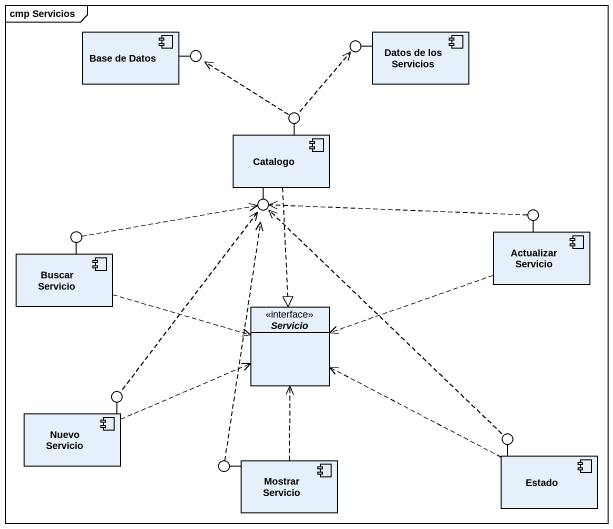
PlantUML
@startuml
mainframe cmp Servicios
allowmixing
hide circle
hide empty members
component "Base de Datos" as Base_de_Datos
() " " as lollipop1
() " " as lollipop2
component "Datos de los Servicios" as Datos_de_los_Servicios
component Catalogo
() " " as lollipop3
() " " as lollipop4
() " " as lollipop5
component "Buscar Servicio" as Buscar_Servicio
() " " as lollipop6
component "Actualizar Servicio" as Actualizar_Servicio
interface Servicio
component "Nuevo Servicio" as Nuevo_Servicio
() " " as lollipop7
component Estado
() " " as lollipop8
() " " as lollipop9
component "Mostrar Servicio" as Mostrar_Servicio
Base_de_Datos -right- lollipop1
Datos_de_los_Servicios -left- lollipop2
Catalogo -up- lollipop3
Catalogo -- lollipop4
Actualizar_Servicio -up- lollipop5
Buscar_Servicio -up- lollipop6
Nuevo_Servicio -up- lollipop7
Estado -up- lollipop8
Mostrar_Servicio -left- lollipop9
Catalogo ..|> Servicio
lollipop3 .up.> lollipop1
lollipop3 .up.> lollipop2
lollipop5 .left.> lollipop4
Buscar_Servicio .right.> Servicio
lollipop6 .right.> lollipop4
Actualizar_Servicio .left.> Servicio
Nuevo_Servicio .right.> Servicio
lollipop7 .up.> lollipop4
Estado .left.> Servicio
lollipop8 .up.> lollipop4
lollipop9 .up.> lollipop4
Mostrar_Servicio .up.> Servicio
@enduml
